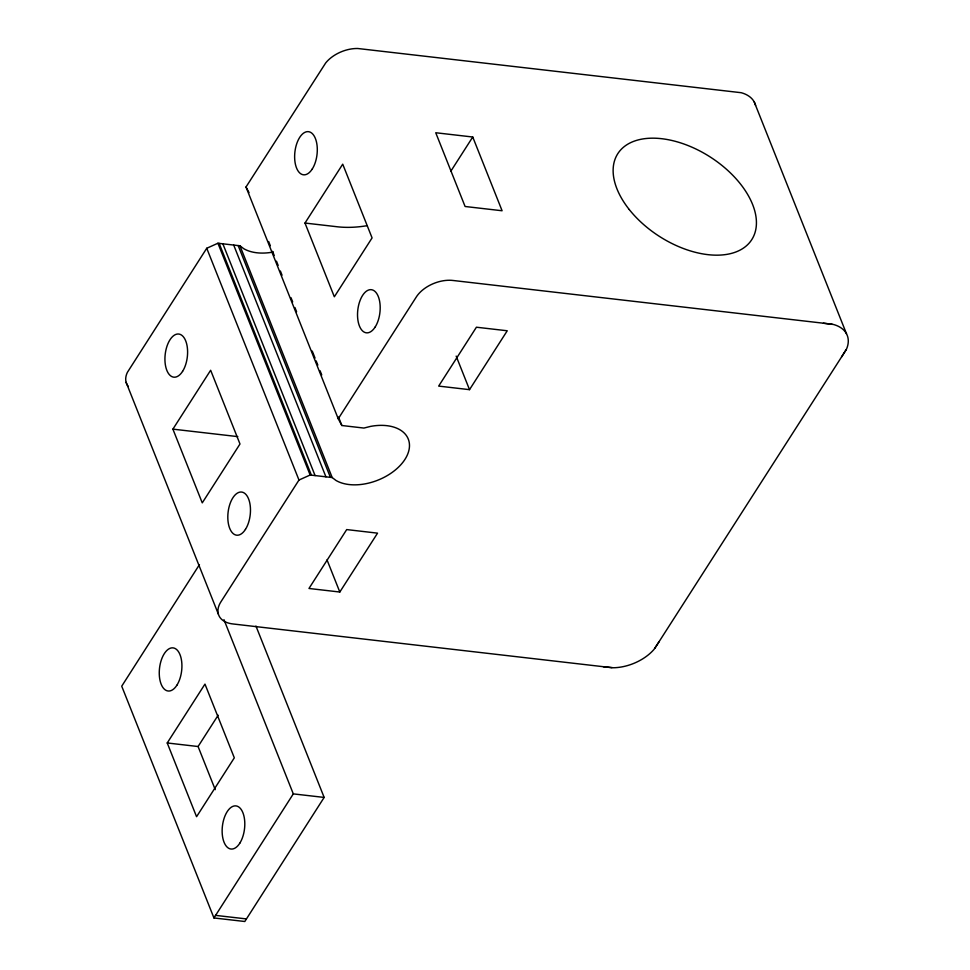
<?xml version="1.0" encoding="UTF-8"?>
<svg xmlns="http://www.w3.org/2000/svg" width="970" height="970" viewBox="0 0 970 970"><rect width="100%" height="100%" fill="white"/><g stroke="black" fill="none" stroke-linecap="round" stroke-linejoin="round"><path stroke-width="1.45" d="M659.176 641.534L653.913 649.524A38.363 23.826 -21.7 0 1 613.428 667.76L603.291 666.705M255.959 626.062L324.15 797.425L244.804 921.5L213.946 917.959L293.304 793.884L223.985 619.697M273.091 252.054A43.407 26.966 -21.7 0 1 243.7 248.66L239.954 245.786L217.923 243.24L206.743 248.271L127.397 372.347A28.457 17.678 -21.7 0 0 128.379 386.533M199.444 564.649L121.723 686.19L213.946 917.959M239.954 245.786L332.189 477.543L335.935 480.429A43.407 26.966 -21.7 0 0 404.963 459.368A43.407 26.966 -21.7 0 0 370.576 426.388L363.908 428.061L341.864 425.515L338.239 418.773L246.004 187.004L325.678 62.965A28.457 17.678 -21.7 0 1 357.797 48.5L741.213 92.708A38.339 23.813 -21.7 0 1 755.594 105.439M172.902 429.14L210.648 370.249L239.99 443.993L202.257 502.884L172.902 429.14L237.808 436.621M304.992 223.052L342.725 164.16L372.08 237.905L334.335 296.796L304.992 223.052L335.838 226.604A85.36 53.023 -21.7 0 0 367.048 225.683M450.832 171.205L472.754 137.012L435.736 132.744L465.091 206.489L502.096 210.757L472.754 137.012M332.189 477.543L310.145 475.009L298.978 480.041L221.112 601.521A28.457 17.678 -21.7 0 0 233.212 623.989L611.949 667.699M338.239 418.773L416.106 297.293A28.457 17.678 -21.7 0 1 453.354 280.512L832.163 324.222M167.228 742.971L204.973 684.092L234.316 757.837L196.57 816.716L167.228 742.971L198.086 746.524L215.243 789.653M198.086 746.524L218.153 715.205M339.815 592.027L377.548 533.148L346.702 529.584L308.969 588.475L339.815 592.027L327.023 559.884M469.516 389.661L507.249 330.77L476.416 327.217L438.67 386.096L469.516 389.661L456.167 356.111M654.762 648.421L846.022 349.988M841.572 356.936L846.592 348.909A38.339 23.813 -21.7 0 0 833.448 324.477L823.433 323.216M293.304 793.884L324.15 797.425M215.437 915.365L246.295 918.905M246.004 187.004L249.035 192.63M754.26 102.008L846.495 333.777M268.642 241.506L270.315 245.725M272.558 251.339L274.231 255.559M276.462 261.173L278.147 265.392M280.378 271.006L282.052 275.213M291 297.693L292.673 301.912M294.916 307.526L296.59 311.746M312.243 351.067L315.032 358.088M316.159 360.901L317.833 365.12M320.064 370.734L321.749 374.953M338.518 417.088L341.864 425.515M238.171 245.568L330.394 477.337M233.697 245.058L325.92 476.828M222.857 243.809L315.08 475.579M219.147 243.373L311.382 475.142M217.923 243.24L310.145 475.009M206.743 248.271L298.978 480.041M126.136 382.362L218.371 614.131M629.239 209.52A79.576 47.13 32.7 0 0 751.774 239.626A79.576 47.13 32.7 0 0 673.386 140.832A79.576 47.13 32.7 0 0 629.239 209.52M375.147 327.048A21.704 11.131 -83.4 0 0 373.874 290.588A21.704 11.131 -83.4 0 0 357.542 316.087A21.704 11.131 -83.4 0 0 375.147 327.048M312.255 169.023A21.704 11.131 -83.4 0 0 310.994 132.575A21.704 11.131 -83.4 0 0 294.65 158.061A21.704 11.131 -83.4 0 0 312.255 169.023M245.434 529.414A21.704 11.131 -83.4 0 0 244.173 492.966A21.704 11.131 -83.4 0 0 227.829 518.465A21.704 11.131 -83.4 0 0 245.434 529.414M182.554 371.401A21.704 11.131 -83.4 0 0 181.293 334.941A21.704 11.131 -83.4 0 0 164.948 360.44A21.704 11.131 -83.4 0 0 182.554 371.401M239.76 843.257A21.704 11.131 -83.4 0 0 238.499 806.81A21.704 11.131 -83.4 0 0 222.154 832.308A21.704 11.131 -83.4 0 0 239.76 843.257M176.879 685.232A21.704 11.131 -83.4 0 0 175.618 648.784A21.704 11.131 -83.4 0 0 159.274 674.283A21.704 11.131 -83.4 0 0 176.879 685.232"/></g></svg>
